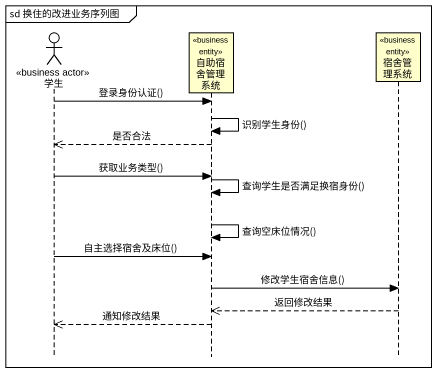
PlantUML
@startuml
mainframe sd 换住的改进业务序列图
hide footbox
actor 学生 <<business actor>>
participant 自助宿舍管理系统 <<business entity>>
participant 宿舍管理系统 <<business entity>>

学生 -> 自助宿舍管理系统 : 登录身份认证()
自助宿舍管理系统 -> 自助宿舍管理系统 : 识别学生身份()
自助宿舍管理系统 -->> 学生 : 是否合法
学生 -> 自助宿舍管理系统 : 获取业务类型()
自助宿舍管理系统 -> 自助宿舍管理系统 : 查询学生是否满足换宿身份()
自助宿舍管理系统 -> 自助宿舍管理系统 : 查询空床位情况()
学生 -> 自助宿舍管理系统 : 自主选择宿舍及床位()
自助宿舍管理系统 -> 宿舍管理系统 : 修改学生宿舍信息()
宿舍管理系统 -->> 自助宿舍管理系统 : 返回修改结果
自助宿舍管理系统 -->> 学生 : 通知修改结果
@enduml
